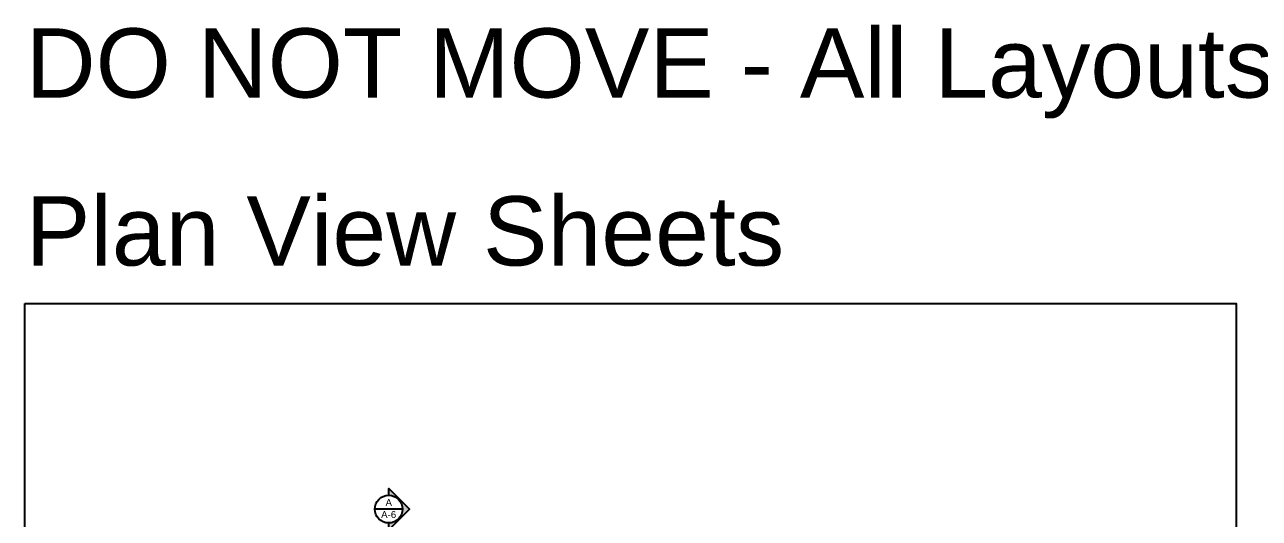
# Model space of a CAD drawing. Header units: inches. Extents: x -3572 to 2430, y -4559 to 3072.
# Drawn here: x -3572 to -2503, y 48 to 476 of the extents above; entities that cross this region are included whole.
import ezdxf

# ---------------------------------------------------------------- set-up
doc = ezdxf.new("R2010")
doc.units = ezdxf.units.IN
doc.header["$MEASUREMENT"] = 0
doc.layers.add('F.P. - Dim & Labels', color=7, linetype='Continuous')
doc.styles.get("Standard").update_dxf_attribs({"font": 'arial.ttf'})

msp = doc.modelspace()

# ---------------------------------------------------------------- hatches: boundary and pattern name
at = {"layer": 'F.P. - Dim & Labels', "transparency": 33554508}
h = msp.add_hatch(color=256, dxfattribs=at)
h.dxf.hatch_style = 1
h.paths.add_polyline_path([(-3256.85162, 74.24228), (-3256.85162, 68.24228, -0.4142135624), (-3244.85162, 56.24228, -0.4142135624), (-3256.85162, 44.24228), (-3256.85162, 38.24228), (-3238.85162, 56.24228)])

# ---------------------------------------------------------------- linework, layer by layer
at = {"color": 3}
msp.add_lwpolyline([(-3572.1296, 234.40216), (-2522.79355, 234.40216), (-2522.79355, -608.2942), (-3572.1296, -608.2942)], close=True, dxfattribs=at)
at = {"layer": 'F.P. - Dim & Labels'}
msp.add_line((-3244.85162, 56.24228), (-3268.85162, 56.24228), dxfattribs=at)
msp.add_lwpolyline([(-3256.85162, 68.24228), (-3256.85162, 74.24228), (-3238.85162, 56.24228), (-3256.85162, 38.24228), (-3256.85162, 44.24228)], dxfattribs=at)
msp.add_circle((-3256.85162, 56.24228), 12, dxfattribs=at)

# ---------------------------------------------------------------- texts
at = {"color": 3, "char_height": 60, "attachment_point": 1}
for s, insert in [('DO NOT MOVE - All Layouts Linked to Drawings', (-3571.17162, 472.8522)), ('Plan View Sheets', (-3571.17162, 327.34983))]:
    msp.add_mtext_dynamic_manual_height_columns(s, width=2572.0309593, gutter_width=1, heights=[0], dxfattribs=dict(at, insert=insert))
at = {"layer": 'F.P. - Dim & Labels', "char_height": 6, "attachment_point": 1}
for s, insert in [('A', (-3259.59668, 64.99992)), ('A-6', (-3263.39055, 54.55693))]:
    msp.add_mtext_dynamic_manual_height_columns(s, width=6.4632211, gutter_width=1, heights=[0], dxfattribs=dict(at, insert=insert))

doc.saveas('drawing.dxf')
